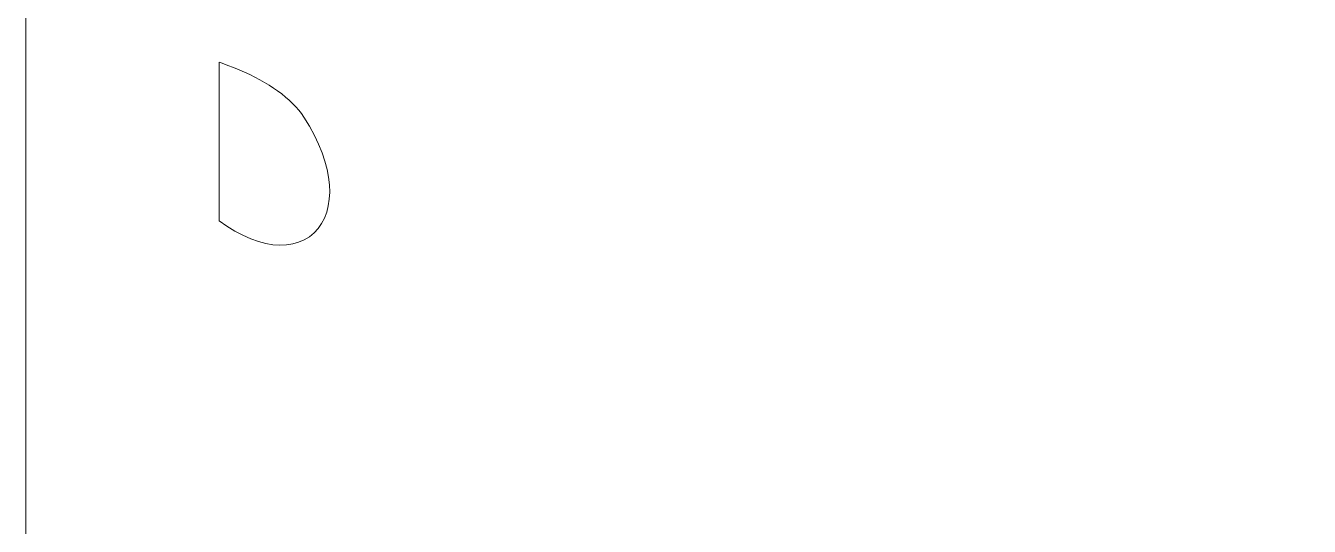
# Model space of a CAD drawing. Header units: centimetres. Extents: x -27.5 to -9.1, y -9.5 to -3.5.
# Drawn here: x -17.618 to -15.05, y -7.575 to -6.574 of the extents above; entities that cross this region are included whole.
import ezdxf

# ---------------------------------------------------------------- set-up
doc = ezdxf.new("R2010")
doc.units = ezdxf.units.CM
doc.header["$MEASUREMENT"] = 0
doc.layers.add('layer 1', color=7, linetype='Continuous')

msp = doc.modelspace()

# ---------------------------------------------------------------- linework, layer by layer
at = {"layer": 'layer 1', "color": 7, "lineweight": 9}
for points, knots in [([(-17.61788, -3.49494), (-17.61788, -3.49494), (-9.09457, -3.49494), (-9.09457, -3.49494), (-9.09457, -3.49494), (-9.09457, -3.49494), (-9.09457, -9.5), (-9.09457, -9.5), (-9.09457, -9.5), (-9.09457, -9.5), (-17.61788, -9.5), (-17.61788, -9.5), (-17.61788, -9.5), (-17.61788, -9.5), (-17.61788, -3.49494), (-17.61788, -3.49494)], [0, 0, 0, 0, 0.2, 0.2, 0.2, 0.2, 0.4, 0.4, 0.4, 0.4, 0.6, 0.6, 0.6, 0.6, 1, 1, 1, 1]), ([(-17.23046, -6.96406), (-17.23046, -6.96406), (-17.21548, -6.9745), (-17.21548, -6.9745), (-17.21548, -6.9745), (-17.21548, -6.9745), (-17.19913, -6.98454), (-17.19913, -6.98454), (-17.19913, -6.98454), (-17.19913, -6.98454), (-17.18315, -6.99301), (-17.18315, -6.99301), (-17.18315, -6.99301), (-17.18315, -6.99301), (-17.16756, -6.99993), (-17.16756, -6.99993), (-17.16756, -6.99993), (-17.16756, -6.99993), (-17.15238, -7.00535), (-17.15238, -7.00535), (-17.15238, -7.00535), (-17.15238, -7.00535), (-17.13763, -7.00928), (-17.13763, -7.00928), (-17.13763, -7.00928), (-17.13763, -7.00928), (-17.12334, -7.01173), (-17.12334, -7.01173), (-17.12334, -7.01173), (-17.12334, -7.01173), (-17.10955, -7.01271), (-17.10955, -7.01271), (-17.10955, -7.01271), (-17.10955, -7.01271), (-17.0963, -7.01222), (-17.0963, -7.01222), (-17.0963, -7.01222), (-17.0963, -7.01222), (-17.08366, -7.01027), (-17.08366, -7.01027), (-17.08366, -7.01027), (-17.08366, -7.01027), (-17.0717, -7.00685), (-17.0717, -7.00685), (-17.0717, -7.00685), (-17.0717, -7.00685), (-17.06053, -7.00199), (-17.06053, -7.00199), (-17.06053, -7.00199), (-17.06053, -7.00199), (-17.05027, -6.99574), (-17.05027, -6.99574), (-17.05027, -6.99574), (-17.05027, -6.99574), (-17.041, -6.98816), (-17.041, -6.98816), (-17.041, -6.98816), (-17.041, -6.98816), (-17.03286, -6.97937), (-17.03286, -6.97937), (-17.03286, -6.97937), (-17.03286, -6.97937), (-17.02589, -6.96947), (-17.02589, -6.96947), (-17.02589, -6.96947), (-17.02589, -6.96947), (-17.02015, -6.95858), (-17.02015, -6.95858), (-17.02015, -6.95858), (-17.02015, -6.95858), (-17.01564, -6.94679), (-17.01564, -6.94679), (-17.01564, -6.94679), (-17.01564, -6.94679), (-17.01238, -6.9342), (-17.01238, -6.9342), (-17.01238, -6.9342), (-17.01238, -6.9342), (-17.01037, -6.92087), (-17.01037, -6.92087), (-17.01037, -6.92087), (-17.01037, -6.92087), (-17.00961, -6.90686), (-17.00961, -6.90686), (-17.00961, -6.90686), (-17.00961, -6.90686), (-17.0101, -6.89221), (-17.0101, -6.89221), (-17.0101, -6.89221), (-17.0101, -6.89221), (-17.01185, -6.87697), (-17.01185, -6.87697), (-17.01185, -6.87697), (-17.01185, -6.87697), (-17.01489, -6.86118), (-17.01489, -6.86118), (-17.01489, -6.86118), (-17.01489, -6.86118), (-17.01922, -6.84486), (-17.01922, -6.84486), (-17.01922, -6.84486), (-17.01922, -6.84486), (-17.02487, -6.82806), (-17.02487, -6.82806), (-17.02487, -6.82806), (-17.02487, -6.82806), (-17.03188, -6.81081), (-17.03188, -6.81081), (-17.03188, -6.81081), (-17.03188, -6.81081), (-17.04025, -6.79314), (-17.04025, -6.79314), (-17.04025, -6.79314), (-17.04025, -6.79314), (-17.05003, -6.77509), (-17.05003, -6.77509), (-17.05003, -6.77509), (-17.05003, -6.77509), (-17.06128, -6.75665), (-17.06128, -6.75665), (-17.06128, -6.75665), (-17.06128, -6.75665), (-17.06615, -6.74959), (-17.06615, -6.74959), (-17.06615, -6.74959), (-17.06615, -6.74959), (-17.07157, -6.74265), (-17.07157, -6.74265), (-17.07157, -6.74265), (-17.07157, -6.74265), (-17.07748, -6.73588), (-17.07748, -6.73588), (-17.07748, -6.73588), (-17.07748, -6.73588), (-17.08386, -6.72926), (-17.08386, -6.72926), (-17.08386, -6.72926), (-17.08386, -6.72926), (-17.0907, -6.72281), (-17.0907, -6.72281), (-17.0907, -6.72281), (-17.0907, -6.72281), (-17.09796, -6.71652), (-17.09796, -6.71652), (-17.09796, -6.71652), (-17.09796, -6.71652), (-17.10564, -6.71038), (-17.10564, -6.71038), (-17.10564, -6.71038), (-17.10564, -6.71038), (-17.11372, -6.7044), (-17.11372, -6.7044), (-17.11372, -6.7044), (-17.11372, -6.7044), (-17.12219, -6.69856), (-17.12219, -6.69856), (-17.12219, -6.69856), (-17.12219, -6.69856), (-17.13101, -6.69289), (-17.13101, -6.69289), (-17.13101, -6.69289), (-17.13101, -6.69289), (-17.1402, -6.68737), (-17.1402, -6.68737), (-17.1402, -6.68737), (-17.1402, -6.68737), (-17.14972, -6.68201), (-17.14972, -6.68201), (-17.14972, -6.68201), (-17.14972, -6.68201), (-17.15957, -6.67681), (-17.15957, -6.67681), (-17.15957, -6.67681), (-17.15957, -6.67681), (-17.16972, -6.67177), (-17.16972, -6.67177), (-17.16972, -6.67177), (-17.16972, -6.67177), (-17.18016, -6.6669), (-17.18016, -6.6669), (-17.18016, -6.6669), (-17.18016, -6.6669), (-17.19088, -6.6622), (-17.19088, -6.6622), (-17.19088, -6.6622), (-17.19088, -6.6622), (-17.20187, -6.65767), (-17.20187, -6.65767), (-17.20187, -6.65767), (-17.20187, -6.65767), (-17.2131, -6.65332), (-17.2131, -6.65332), (-17.2131, -6.65332), (-17.2131, -6.65332), (-17.22456, -6.64916), (-17.22456, -6.64916), (-17.22456, -6.64916), (-17.22456, -6.64916), (-17.23046, -6.64715), (-17.23046, -6.64715), (-17.23046, -6.64715), (-17.23046, -6.64715), (-17.23046, -6.96406), (-17.23046, -6.96406)], [0, 0, 0, 0, 0.0192308, 0.0192308, 0.0192308, 0.0192308, 0.0384615, 0.0384615, 0.0384615, 0.0384615, 0.0576923, 0.0576923, 0.0576923, 0.0576923, 0.0769231, 0.0769231, 0.0769231, 0.0769231, 0.0961538, 0.0961538, 0.0961538, 0.0961538, 0.1153846, 0.1153846, 0.1153846, 0.1153846, 0.1346154, 0.1346154, 0.1346154, 0.1346154, 0.1538462, 0.1538462, 0.1538462, 0.1538462, 0.1730769, 0.1730769, 0.1730769, 0.1730769, 0.1923077, 0.1923077, 0.1923077, 0.1923077, 0.2115385, 0.2115385, 0.2115385, 0.2115385, 0.2307692, 0.2307692, 0.2307692, 0.2307692, 0.25, 0.25, 0.25, 0.25, 0.2692308, 0.2692308, 0.2692308, 0.2692308, 0.2884615, 0.2884615, 0.2884615, 0.2884615, 0.3076923, 0.3076923, 0.3076923, 0.3076923, 0.3269231, 0.3269231, 0.3269231, 0.3269231, 0.3461538, 0.3461538, 0.3461538, 0.3461538, 0.3653846, 0.3653846, 0.3653846, 0.3653846, 0.3846154, 0.3846154, 0.3846154, 0.3846154, 0.4038462, 0.4038462, 0.4038462, 0.4038462, 0.4230769, 0.4230769, 0.4230769, 0.4230769, 0.4423077, 0.4423077, 0.4423077, 0.4423077, 0.4615385, 0.4615385, 0.4615385, 0.4615385, 0.4807692, 0.4807692, 0.4807692, 0.4807692, 0.5, 0.5, 0.5, 0.5, 0.5192308, 0.5192308, 0.5192308, 0.5192308, 0.5384615, 0.5384615, 0.5384615, 0.5384615, 0.5576923, 0.5576923, 0.5576923, 0.5576923, 0.5769231, 0.5769231, 0.5769231, 0.5769231, 0.5961538, 0.5961538, 0.5961538, 0.5961538, 0.6153846, 0.6153846, 0.6153846, 0.6153846, 0.6346154, 0.6346154, 0.6346154, 0.6346154, 0.6538462, 0.6538462, 0.6538462, 0.6538462, 0.6730769, 0.6730769, 0.6730769, 0.6730769, 0.6923077, 0.6923077, 0.6923077, 0.6923077, 0.7115385, 0.7115385, 0.7115385, 0.7115385, 0.7307692, 0.7307692, 0.7307692, 0.7307692, 0.75, 0.75, 0.75, 0.75, 0.7692308, 0.7692308, 0.7692308, 0.7692308, 0.7884615, 0.7884615, 0.7884615, 0.7884615, 0.8076923, 0.8076923, 0.8076923, 0.8076923, 0.8269231, 0.8269231, 0.8269231, 0.8269231, 0.8461538, 0.8461538, 0.8461538, 0.8461538, 0.8653846, 0.8653846, 0.8653846, 0.8653846, 0.8846154, 0.8846154, 0.8846154, 0.8846154, 0.9038462, 0.9038462, 0.9038462, 0.9038462, 0.9230769, 0.9230769, 0.9230769, 0.9230769, 0.9423077, 0.9423077, 0.9423077, 0.9423077, 0.9615385, 0.9615385, 0.9615385, 0.9615385, 1, 1, 1, 1])]:
    msp.add_open_spline(points, degree=3, knots=knots, dxfattribs=at)

doc.saveas('drawing.dxf')
